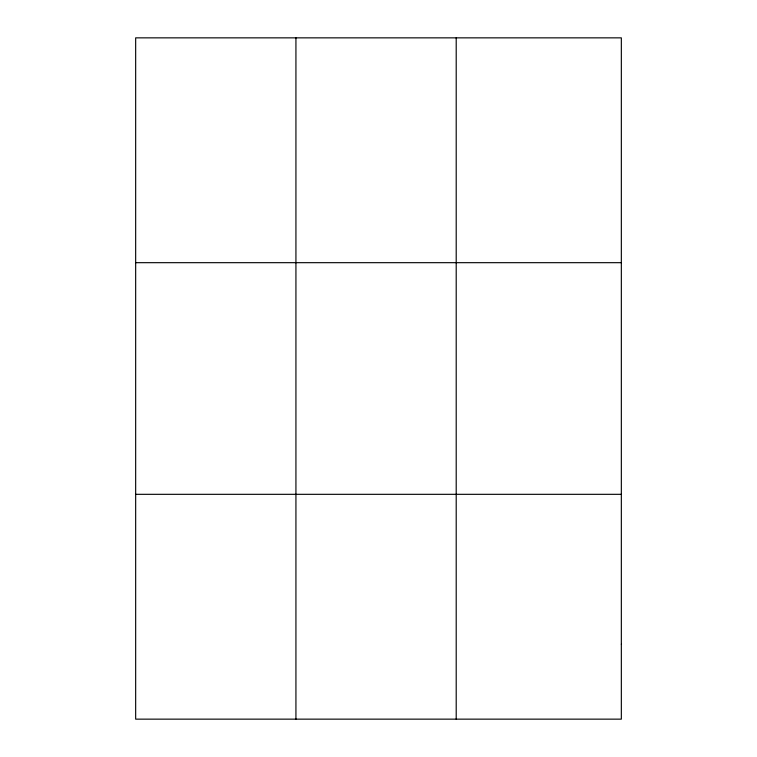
<?xml version="1.0" encoding="UTF-8"?>
<svg xmlns="http://www.w3.org/2000/svg" width="757" height="757" viewBox="0 0 757 757"><rect width="100%" height="100%" fill="white"/><g stroke="black" fill="none" stroke-linecap="round" stroke-linejoin="round"><path stroke-width="1.14" d="M295.93 37.85L295.93 719.15M456.206 37.85L456.206 719.15M135.664 262.679L621.336 262.679M135.664 494.321L621.336 494.321M621.336 644.207L621.336 719.15L135.664 719.15L135.664 37.85L621.336 37.85L621.336 644.207"/></g></svg>
